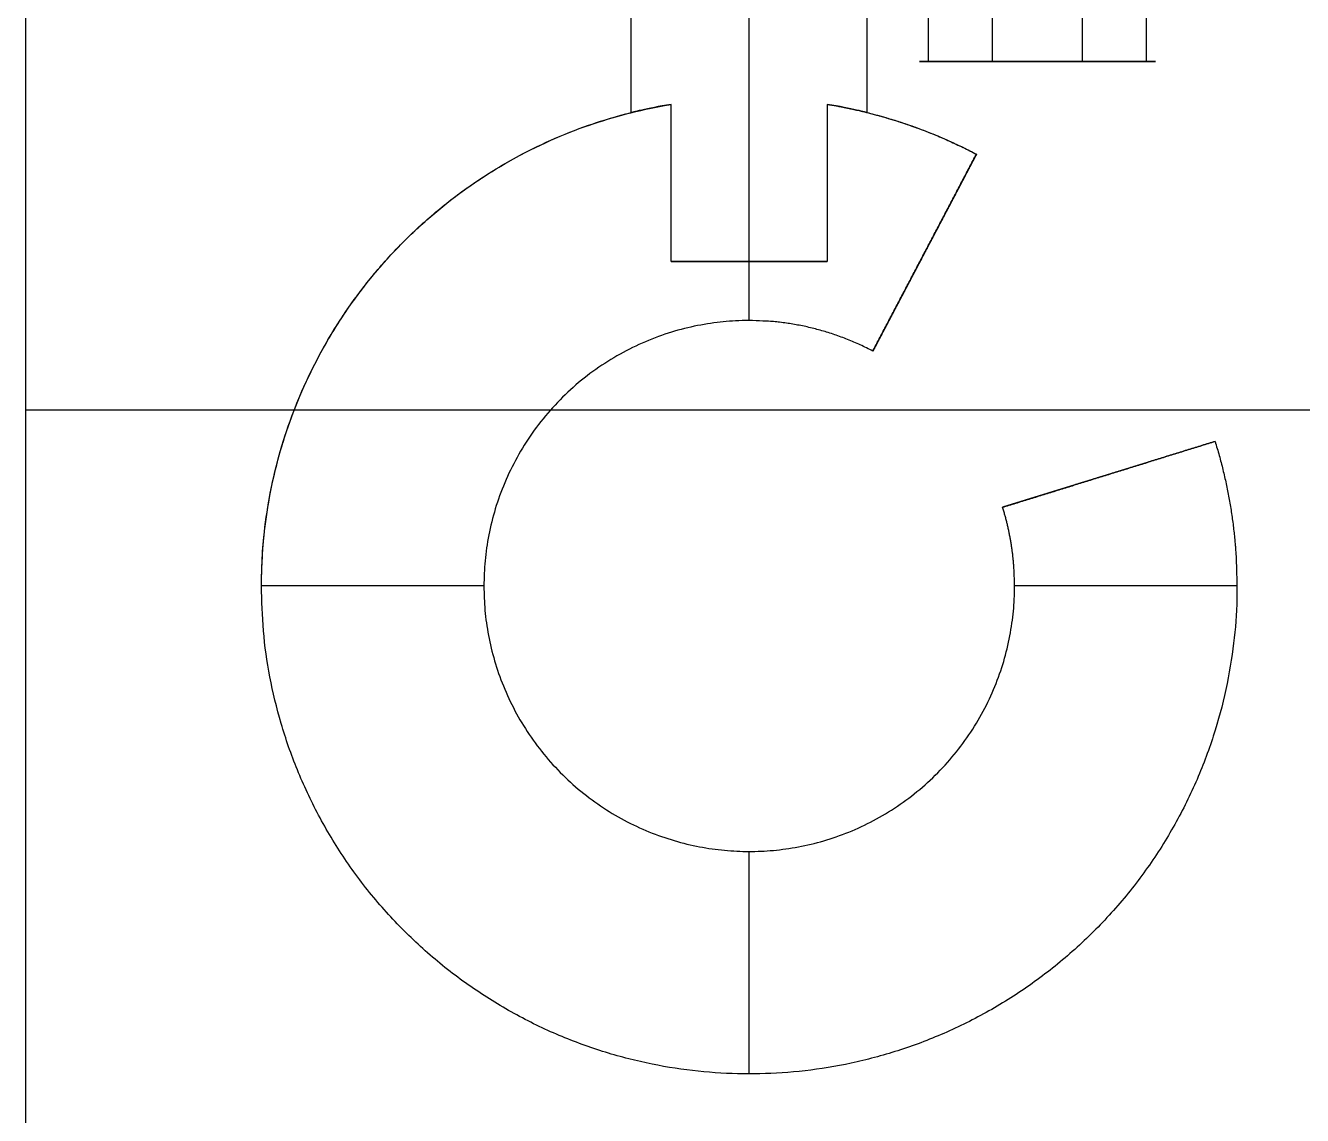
# Model space of a CAD drawing. Header units: millimetres. Extents: x -170 to 170, y -1654 to 210.
# Drawn here: x -153 to -109.69, y -116.95 to -80 of the extents above; entities that cross this region are included whole.
import ezdxf

# ---------------------------------------------------------------- set-up
doc = ezdxf.new("R2010")
doc.units = ezdxf.units.MM
doc.header["$MEASUREMENT"] = 0
doc.layers.add('V1', color=7, linetype='Continuous', true_color=0x000000)

msp = doc.modelspace()

# ---------------------------------------------------------------- linework, layer by layer
at = {"layer": 'V1'}
for p, q in [((-153, -13.028, -7.5), (-153, -173.028, -7.5)), ((-122.375, -81.215, 305.689), (-114.984, -81.215, 302.628)), ((-122.375, -81.215, 204.311), (-114.984, -81.215, 207.372)), ((-120.21, -81.215, 300.463), (-117.148, -81.215, 307.854)), ((-117.148, -81.215, 202.146), (-120.21, -81.215, 209.537)), ((-120.753, -84.361, 255), (-124.266, -91.036, 255)), ((-122.509, -87.698, 252), (-122.509, -87.698, 258)), ((-128.457, -88, 251), (-128.457, -88, 252)), ((-128.457, -90, 252), (-128.457, -88, 252)), ((-128.457, -88, 258), (-128.457, -88, 259)), ((-128.457, -90, 258), (-128.457, -88, 258)), ((-153, -93.028, -15), (-153, -93.028)), ((-153, -93.028, -15), (153, -93.028, -15)), ((-112.658, -94.097, 255), (-119.862, -96.332, 255)), ((-116.26, -95.215, 252), (-116.26, -95.215, 258)), ((-137.457, -99, 252), (-145, -99, 252)), ((-137.457, -99, 258), (-145, -99, 258)), ((-111.915, -99, 252), (-119.457, -99, 252)), ((-111.915, -99, 258), (-119.457, -99, 258)), ((-128.457, -115.543, 252), (-128.457, -108, 252)), ((-128.457, -115.543, 258), (-128.457, -108, 258))]:
    msp.add_line(p, q, dxfattribs=at)
for points in [[(-132.457, -82.948, 255), (-132.457, -45.974, 255), (-132.457, -9, 255)], [(-128.457, -88, 259), (-128.457, -48.5, 259), (-128.457, -9, 259)], [(-128.457, -88, 251), (-128.457, -48.5, 251), (-128.457, -9, 251)], [(-124.457, -82.948, 255), (-124.457, -45.974, 255), (-124.457, -9, 255)], [(-153, -13.028, -15), (-153, -93.028, -15), (-153, -173.028, -15)], [(-153, -13.028), (-153, -93.028), (-153, -173.028)], [(-122.375, -81.215, 305.689), (-122.375, -49.107, 305.689), (-122.375, -17, 305.689)], [(-122.375, -81.215, 204.311), (-122.375, -49.107, 204.311), (-122.375, -17, 204.311)], [(-120.21, -81.215, 300.463), (-120.21, -49.107, 300.463), (-120.21, -17, 300.463)], [(-120.21, -81.215, 209.537), (-120.21, -49.107, 209.537), (-120.21, -17, 209.537)], [(-117.148, -81.215, 307.854), (-117.148, -49.107, 307.854), (-117.148, -17, 307.854)], [(-117.148, -81.215, 202.146), (-117.148, -49.107, 202.146), (-117.148, -17, 202.146)], [(-114.984, -81.215, 302.628), (-114.984, -49.107, 302.628), (-114.984, -17, 302.628)], [(-114.984, -81.215, 207.372), (-114.984, -49.107, 207.372), (-114.984, -17, 207.372)], [(-131.103, -88, 258), (-131.103, -85.335, 258), (-131.103, -82.67, 258)], [(-131.103, -88, 252), (-131.103, -85.335, 252), (-131.103, -82.67, 252)], [(-125.812, -82.67, 258), (-125.812, -85.335, 258), (-125.812, -88, 258)], [(-125.812, -82.67, 252), (-125.812, -85.335, 252), (-125.812, -88, 252)], [(-120.753, -84.361, 258), (-122.509, -87.698, 258), (-124.266, -91.036, 258)], [(-124.266, -91.036, 252), (-122.509, -87.698, 252), (-120.753, -84.361, 252)], [(-120.753, -84.361, 252), (-120.753, -84.361, 255), (-120.753, -84.361, 258)], [(-131.103, -88, 258), (-128.457, -88, 258), (-125.812, -88, 258)], [(-131.103, -88, 252), (-128.457, -88, 252), (-125.812, -88, 252)], [(-128.457, -90, 258), (-128.457, -90, 255), (-128.457, -90, 252)], [(-124.266, -91.036, 258), (-124.266, -91.036, 255), (-124.266, -91.036, 252)], [(-153, -93.028), (0, -93.028), (153, -93.028)], [(-112.658, -94.097, 258), (-116.26, -95.215, 258), (-119.862, -96.332, 258)], [(-119.862, -96.332, 252), (-116.26, -95.215, 252), (-112.658, -94.097, 252)], [(-112.658, -94.097, 252), (-112.658, -94.097, 255), (-112.658, -94.097, 258)], [(-119.862, -96.332, 258), (-119.862, -96.332, 255), (-119.862, -96.332, 252)], [(-145, -99, 258), (-145, -99, 255), (-145, -99, 252)], [(-137.457, -99, 258), (-137.457, -99, 255), (-137.457, -99, 252)], [(-119.457, -99, 258), (-119.457, -99, 255), (-119.457, -99, 252)], [(-111.915, -99, 258), (-111.915, -99, 255), (-111.915, -99, 252)], [(-128.457, -108, 258), (-128.457, -108, 255), (-128.457, -108, 252)], [(-128.457, -115.543, 258), (-128.457, -115.543, 255), (-128.457, -115.543, 252)]]:
    msp.add_open_spline(points, degree=2, dxfattribs=at)
for points, weights, knots in [([(-117.148, -81.215, 307.854), (-113.453, -81.215, 306.323), (-114.984, -81.215, 302.628), (-116.514, -81.215, 298.932), (-120.21, -81.215, 300.463), (-123.905, -81.215, 301.994), (-122.375, -81.215, 305.689), (-120.844, -81.215, 309.385), (-117.148, -81.215, 307.854)], [1, 0.707106781187, 1, 0.707106781187, 1, 0.707106781187, 1, 0.707106781187, 1], [0, 0, 0, 6.283185, 6.283185, 12.566371, 12.566371, 18.849556, 18.849556, 25.132741, 25.132741, 25.132741]), ([(-120.21, -81.215, 209.537), (-116.514, -81.215, 211.068), (-114.984, -81.215, 207.372), (-113.453, -81.215, 203.677), (-117.148, -81.215, 202.146), (-120.844, -81.215, 200.615), (-122.375, -81.215, 204.311), (-123.905, -81.215, 208.006), (-120.21, -81.215, 209.537)], [1, 0.707106781187, 1, 0.707106781187, 1, 0.707106781187, 1, 0.707106781187, 1], [0, 0, 0, 6.283185, 6.283185, 12.566371, 12.566371, 18.849556, 18.849556, 25.132741, 25.132741, 25.132741]), ([(-125.812, -88, 252), (-126.946, -88, 251), (-128.457, -88, 251), (-129.969, -88, 251), (-131.103, -88, 252)], [0.854392045236, 0.864635724681, 1, 0.864635724681, 0.854392045236], [9.662518, 9.662518, 9.662518, 12.566371, 12.566371, 15.470224, 15.470224, 15.470224]), ([(-124.266, -91.036, 258), (-126.234, -90, 258), (-128.457, -90, 258), (-137.457, -90, 258), (-137.457, -99, 258)], [0.873171753828, 0.90715416277, 1, 0.707106781187, 1], [141.869805, 141.869805, 141.869805, 146.351223, 146.351223, 160.48839, 160.48839, 160.48839]), ([(-124.266, -91.036, 252), (-126.234, -90, 252), (-128.457, -90, 252), (-137.457, -90, 252), (-137.457, -99, 252)], [0.873171753828, 0.90715416277, 1, 0.707106781187, 1], [141.869805, 141.869805, 141.869805, 146.351223, 146.351223, 160.48839, 160.48839, 160.48839]), ([(-124.266, -91.036, 255), (-126.234, -90, 255), (-128.457, -90, 255), (-137.457, -90, 255), (-137.457, -99, 255)], [0.873171753828, 0.90715416277, 1, 0.707106781187, 1], [141.869805, 141.869805, 141.869805, 146.351223, 146.351223, 160.48839, 160.48839, 160.48839]), ([(-112.658, -94.097, 258), (-111.915, -96.492, 258), (-111.915, -99, 258), (-111.915, -115.543, 258), (-128.457, -115.543, 258), (-145, -115.543, 258), (-145, -99, 258)], [0.905666230458, 0.940913271001, 1, 0.707106781187, 1, 0.707106781187, 1], [46.727799, 46.727799, 46.727799, 51.969861, 51.969861, 77.954792, 77.954792, 103.939722, 103.939722, 103.939722]), ([(-112.658, -94.097, 252), (-111.915, -96.492, 252), (-111.915, -99, 252), (-111.915, -115.543, 252), (-128.457, -115.543, 252), (-145, -115.543, 252), (-145, -99, 252)], [0.905666230458, 0.940913271001, 1, 0.707106781187, 1, 0.707106781187, 1], [46.727799, 46.727799, 46.727799, 51.969861, 51.969861, 77.954792, 77.954792, 103.939722, 103.939722, 103.939722]), ([(-112.658, -94.097, 255), (-111.915, -96.492, 255), (-111.915, -99, 255), (-111.915, -115.543, 255), (-128.457, -115.543, 255), (-145, -115.543, 255), (-145, -99, 255)], [0.905666230458, 0.940913271001, 1, 0.707106781187, 1, 0.707106781187, 1], [46.727799, 46.727799, 46.727799, 51.969861, 51.969861, 77.954792, 77.954792, 103.939722, 103.939722, 103.939722]), ([(-137.457, -99, 258), (-137.457, -108, 258), (-128.457, -108, 258), (-119.457, -108, 258), (-119.457, -99, 258), (-119.457, -97.636, 258), (-119.862, -96.332, 258)], [1, 0.707106781187, 1, 0.707106781187, 1, 0.940913271001, 0.905666230458], [103.939722, 103.939722, 103.939722, 118.076889, 118.076889, 132.214056, 132.214056, 135.066013, 135.066013, 135.066013]), ([(-137.457, -99, 252), (-137.457, -108, 252), (-128.457, -108, 252), (-119.457, -108, 252), (-119.457, -99, 252), (-119.457, -97.636, 252), (-119.862, -96.332, 252)], [1, 0.707106781187, 1, 0.707106781187, 1, 0.940913271001, 0.905666230458], [103.939722, 103.939722, 103.939722, 118.076889, 118.076889, 132.214056, 132.214056, 135.066013, 135.066013, 135.066013]), ([(-137.457, -99, 255), (-137.457, -108, 255), (-128.457, -108, 255), (-119.457, -108, 255), (-119.457, -99, 255), (-119.457, -97.636, 255), (-119.862, -96.332, 255)], [1, 0.707106781187, 1, 0.707106781187, 1, 0.940913271001, 0.905666230458], [103.939722, 103.939722, 103.939722, 118.076889, 118.076889, 132.214056, 132.214056, 135.066013, 135.066013, 135.066013])]:
    msp.add_rational_spline(points, weights, degree=2, knots=knots, dxfattribs=at)
for points, weights in [([(-145, -99, 258), (-145, -84.922, 258), (-131.103, -82.67, 258)], [1, 0.73936991801, 0.942581504416]), ([(-145, -99, 252), (-145, -84.922, 252), (-131.103, -82.67, 252)], [1, 0.739369436508, 0.942582255266]), ([(-125.812, -82.67, 258), (-123.144, -83.103, 258), (-120.753, -84.361, 258)], [0.942581504416, 0.895345565401, 0.873171753828]), ([(-125.812, -82.67, 252), (-123.144, -83.103, 252), (-120.753, -84.361, 252)], [0.942582255266, 0.895345741635, 0.873171753828]), ([(-145, -99, 255), (-145, -86.074, 255), (-132.457, -82.948, 255)], [1, 0.755480661412, 0.919230979497]), ([(-124.457, -82.948, 255), (-122.52, -83.431, 255), (-120.753, -84.361, 255)], [0.919230979497, 0.889448888856, 0.873171753828]), ([(-131.103, -88, 258), (-129.969, -88, 259), (-128.457, -88, 259)], [0.854391685714, 0.864633348991, 1]), ([(-128.457, -88, 259), (-126.946, -88, 259), (-125.812, -88, 258)], [1, 0.864633348991, 0.854391685714])]:
    msp.add_rational_spline(points, weights, degree=2, dxfattribs=at)
for points, knots in [([(-131.103, -82.67, 252), (-131.527, -82.739, 252.374), (-131.867, -82.811, 252.834), (-132.218, -82.89, 253.608), (-132.307, -82.912, 253.878), (-132.427, -82.941, 254.433), (-132.457, -82.948, 254.716), (-132.457, -82.948, 255), (-132.457, -82.948, 255.284), (-132.427, -82.941, 255.567), (-132.307, -82.912, 256.122), (-132.218, -82.89, 256.392), (-131.868, -82.811, 257.166), (-131.527, -82.739, 257.626), (-131.103, -82.67, 258)], [0, 0, 0, 0, 1.712399, 1.712399, 2.567158, 2.567158, 3.422106, 3.422106, 3.422106, 4.27704, 4.27704, 5.131785, 5.131785, 6.844157, 6.844157, 6.844157, 6.844157]), ([(-125.812, -82.67, 258), (-125.388, -82.739, 257.626), (-125.047, -82.811, 257.166), (-124.697, -82.89, 256.392), (-124.608, -82.912, 256.122), (-124.488, -82.941, 255.567), (-124.457, -82.948, 255.284), (-124.457, -82.948, 255), (-124.457, -82.948, 254.716), (-124.488, -82.941, 254.433), (-124.608, -82.912, 253.878), (-124.697, -82.89, 253.608), (-125.047, -82.811, 252.834), (-125.388, -82.739, 252.374), (-125.812, -82.67, 252)], [0, 0, 0, 0, 1.712371, 1.712371, 2.567117, 2.567117, 3.422051, 3.422051, 3.422051, 4.276999, 4.276999, 5.131758, 5.131758, 6.844157, 6.844157, 6.844157, 6.844157])]:
    msp.add_open_spline(points, degree=3, knots=knots, dxfattribs=at)

doc.saveas('drawing.dxf')
